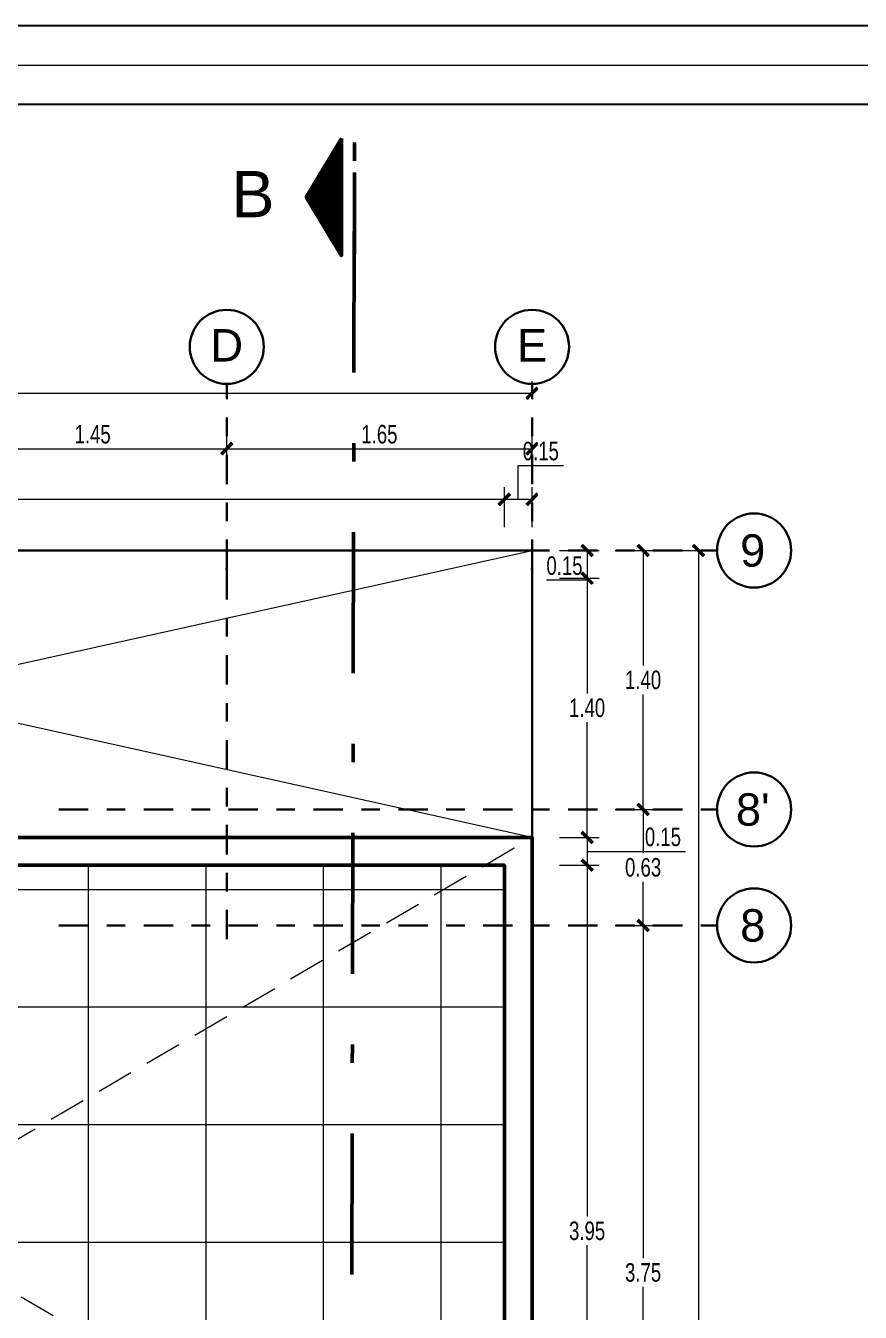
# Model space of a CAD drawing. Header units: millimetres. Extents: x 10610 to 10705, y -16613.7 to -16584.2.
# Drawn here: x 10639.59 to 10644.11, y -16591.16 to -16584.21 of the extents above; entities that cross this region are included whole.
import ezdxf
from ezdxf.enums import TextEntityAlignment as Align

# ---------------------------------------------------------------- set-up
doc = ezdxf.new("R2010")
doc.units = ezdxf.units.MM
for name, pattern in [('DASHDOTX2', [50.8, 25.4, -12.7, 0, -12.7]), ('HIDDEN', [0.375, 0.25, -0.125]), ('Punto & Rayas', [0.335139, 0.15875, -0.088194, 0, -0.088194])]:
    doc.linetypes.add(name, pattern=pattern)
doc.layers.add('0.2', color=2, linetype='Continuous')
doc.layers.add('Nuevo_Estructura - Forjados', color=7, linetype='Continuous')
for name, color, linetype, lineweight in [('0.6', 252, 'Continuous', 50), ('01_GRIS 250', 250, 'Continuous', 9), ('Muro sin techar', 160, 'Continuous', 40), ('P6', 255, 'Continuous', 20)]:
    doc.layers.add(name, color=color, linetype=linetype, lineweight=lineweight)
doc.layers.add('Nuevo_Estructura - Forjados_Pluma_Nº__209', color=7, linetype='Continuous', lineweight=30, true_color=0x3e4f7b)
doc.layers.add('Nuevo_Estructura - Forjados_Pluma_Nº__219', color=7, linetype='Continuous', lineweight=13, true_color=0x404b6a)
doc.styles.add('Estilo_Generado_1', font='arial.ttf')
doc.styles.add('mahico', font='GOTHIC.TTF', dxfattribs={"width": 0.75})
doc.styles.add('TEXTO PRINCIPAL', font='swissek.ttf', dxfattribs={"height": 0.15})
doc.dimstyles.new('Copia de 50 P', dxfattribs={"dimtxt": 0.1, "dimasz": 0.01, "dimexe": 0.065, "dimexo": 0.0625, "dimgap": 0.025, "dimtad": 1, "dimtih": 1, "dimtoh": 1, "dimzin": 0, "dimdsep": 46, "dimtxsty": 'mahico', "dimblk": 'pa cotas', "dimcen": 0.09, "dimdle": 0.3, "dimclrd": 256, "dimclre": 256, "dimclrt": 256, "dimadec": 0, "dimazin": 0, "dimtfac": 1, "dimtofl": 0, "dimtmove": 0, "dimatfit": 3, "dimfxl": 0.15, "dimfxlon": 1, "dimtolj": 1, "dimtzin": 0, "dimlwd": 5, "dimlwe": 5, "dimarcsym": 0})

# ---------------------------------------------------------------- blocks, each defined once
blk = doc.blocks.new('*X335')
at = {"color": 0}
for p, q in [((-18.3607, 8.7498), (-18.3299, 8.7806)), ((-18.3554, 8.7586), (-18.3299, 8.7841)), ((-18.3501, 8.7674), (-18.3299, 8.7877)), ((-18.3448, 8.7763), (-18.3299, 8.7912)), ((-18.3395, 8.7851), (-18.3299, 8.7947)), ((-18.3342, 8.794), (-18.3299, 8.7983)), ((-18.3892, 8.7), (-18.3299, 8.7594)), ((-18.3879, 8.6978), (-18.3299, 8.7558)), ((-18.3872, 8.7056), (-18.3299, 8.7629)), ((-18.3819, 8.7144), (-18.3299, 8.7664)), ((-18.3766, 8.7232), (-18.3299, 8.77)), ((-18.3713, 8.7321), (-18.3299, 8.7735)), ((-18.366, 8.7409), (-18.3299, 8.777)), ((-18.3866, 8.6956), (-18.3299, 8.7523)), ((-18.3853, 8.6934), (-18.3299, 8.7488)), ((-18.3839, 8.6912), (-18.3299, 8.7452)), ((-18.3826, 8.689), (-18.3299, 8.7417)), ((-18.3813, 8.6868), (-18.3299, 8.7382)), ((-18.3799, 8.6846), (-18.3299, 8.7346)), ((-18.3786, 8.6824), (-18.3299, 8.7311)), ((-18.3773, 8.6801), (-18.3299, 8.7276)), ((-18.376, 8.6779), (-18.3299, 8.724)), ((-18.3746, 8.6757), (-18.3299, 8.7205)), ((-18.3733, 8.6735), (-18.3299, 8.7169)), ((-18.372, 8.6713), (-18.3299, 8.7134)), ((-18.3707, 8.6691), (-18.3299, 8.7099)), ((-18.3693, 8.6669), (-18.3299, 8.7063)), ((-18.368, 8.6647), (-18.3299, 8.7028)), ((-18.3667, 8.6625), (-18.3299, 8.6993)), ((-18.3654, 8.6603), (-18.3299, 8.6957)), ((-18.364, 8.658), (-18.3299, 8.6922)), ((-18.3627, 8.6558), (-18.3299, 8.6887)), ((-18.3614, 8.6536), (-18.3299, 8.6851)), ((-18.3601, 8.6514), (-18.3299, 8.6816)), ((-18.3587, 8.6492), (-18.3299, 8.6781)), ((-18.3574, 8.647), (-18.3299, 8.6745)), ((-18.3561, 8.6448), (-18.3299, 8.671)), ((-18.3548, 8.6426), (-18.3299, 8.6674)), ((-18.3534, 8.6404), (-18.3299, 8.6639)), ((-18.3521, 8.6382), (-18.3299, 8.6604)), ((-18.3508, 8.6359), (-18.3299, 8.6568)), ((-18.3495, 8.6337), (-18.3299, 8.6533)), ((-18.3481, 8.6315), (-18.3299, 8.6498)), ((-18.3468, 8.6293), (-18.3299, 8.6462)), ((-18.3455, 8.6271), (-18.3299, 8.6427)), ((-18.3442, 8.6249), (-18.3299, 8.6392)), ((-18.3428, 8.6227), (-18.3299, 8.6356)), ((-18.3415, 8.6205), (-18.3299, 8.6321)), ((-18.3402, 8.6183), (-18.3299, 8.6286)), ((-18.3388, 8.6161), (-18.3299, 8.625)), ((-18.3375, 8.6139), (-18.3299, 8.6215)), ((-18.3362, 8.6116), (-18.3299, 8.6179)), ((-18.3349, 8.6094), (-18.3299, 8.6144)), ((-18.3335, 8.6072), (-18.3299, 8.6109)), ((-18.3322, 8.605), (-18.3299, 8.6073)), ((-18.3309, 8.6028), (-18.3299, 8.6038))]:
    blk.add_line(p, q, dxfattribs=at)
blk = doc.blocks.new('INDC')
at = {"layer": '0.6', "linetype": 'DASHDOTX2', "ltscale": 0.005}
blk.add_line((-0.0202, -0.0891), (-0.0202, 0.0893), dxfattribs=at)
at = {"layer": '0.6'}
blk.add_lwpolyline([(0, 0.0909), (0, -0.0909), (0.0545, 0)], close=True, dxfattribs=at)
at = {"xscale": -0.9085966123466278, "yscale": 0.9085966123466278, "zscale": 0.9085966123460401}
blk.add_blockref('*X335', (-16.6545, -7.9058), dxfattribs=at)
blk = doc.blocks.new('hjygfvdc')
at = {"layer": '0.6', "linetype": 'DASHDOTX2', "ltscale": 0.03}
blk.add_line((3035.269, 68.8445), (3035.3233, 92.8394), dxfattribs=at)
at = {"layer": '0.2', "xscale": -3.485268437144879, "yscale": 3.485268437144879, "zscale": 3.485268437144878}
blk.add_blockref('INDC', (3035.2529, 92.528), dxfattribs=at)
at = {"color": 252, "style": 'TEXTO PRINCIPAL'}
blk.add_text('B', height=0.25, dxfattribs=at).set_placement((3034.7754, 92.5445), align=Align.MIDDLE)
blk = doc.blocks.new('HTRHTRHTR')
for p, q in [((4244.53, 437.54), (3391.88, 437.54)), ((4235.83, 428.85), (3400.57, 428.85))]:
    blk.add_line(p, q)
at = {"layer": 'P6', "color": 7}
blk.add_line((3396.22, 433.19), (4240.18, 433.19), dxfattribs=at)
blk = doc.blocks.new('Marcador de red estándar')
at = {"layer": 'Nuevo_Estructura - Forjados_Pluma_Nº__209', "color": 167, "linetype": 'Punto & Rayas', "lineweight": 30, "true_color": 0x3e4f7b}
for p, q in [((7.9, 0), (9.9, 0)), ((9.9, 0), (10.9, 0))]:
    blk.add_line(p, q, dxfattribs=at)
at = {"layer": 'Nuevo_Estructura - Forjados_Pluma_Nº__209', "color": 167, "linetype": 'Continuous', "lineweight": 30, "true_color": 0x3e4f7b}
blk.add_circle((11.1, 0), 0.2, dxfattribs=at)
at = {"layer": 'Nuevo_Estructura - Forjados_Pluma_Nº__209', "color": 167, "linetype": 'Punto & Rayas', "lineweight": 30, "true_color": 0x3e4f7b}
blk.add_point((9.9, 0), dxfattribs=at)
blk.add_point((9.9, 0), dxfattribs=at)
at = {"layer": 'Nuevo_Estructura - Forjados_Pluma_Nº__219', "color": 167, "lineweight": 13, "true_color": 0x404b6a, "style": 'Estilo_Generado_1'}
for tag, p in [('AC_MarkerText_1_0', (-10.9725, -0.04)), ('AC_MarkerText_1_1', (11.2275, -0.04))]:
    blk.add_attdef(tag, text='', height=0.175, rotation=270, dxfattribs=at).set_placement(p, align=Align.TOP_CENTER)
blk = doc.blocks.new('Marcador de red estándar_2')
at = {"layer": 'Nuevo_Estructura - Forjados_Pluma_Nº__209', "color": 167, "linetype": 'Punto & Rayas', "lineweight": 30, "true_color": 0x3e4f7b}
for p, q in [((-0.9423, 0), (-4.5, 0)), ((0.9423, 0), (4.5, 0))]:
    blk.add_line(p, q, dxfattribs=at)
at = {"layer": 'Nuevo_Estructura - Forjados_Pluma_Nº__209', "color": 167, "linetype": 'Continuous', "lineweight": 30, "true_color": 0x3e4f7b}
for centre in [(-4.7, 0), (4.7, 0)]:
    blk.add_circle(centre, 0.2, dxfattribs=at)
at = {"layer": 'Nuevo_Estructura - Forjados_Pluma_Nº__209', "color": 167, "linetype": 'Punto & Rayas', "lineweight": 30, "true_color": 0x3e4f7b}
blk.add_point((0.9423, 0), dxfattribs=at)
blk.add_point((0.9423, 0), dxfattribs=at)
at = {"layer": 'Nuevo_Estructura - Forjados_Pluma_Nº__219', "color": 167, "lineweight": 13, "true_color": 0x404b6a, "style": 'Estilo_Generado_1'}
for tag, p in [('AC_MarkerText_1_0', (-4.7, -0.1675)), ('AC_MarkerText_1_1', (4.7, -0.1675))]:
    blk.add_attdef(tag, text='', height=0.175, rotation=180, dxfattribs=at).set_placement(p, align=Align.TOP_CENTER)
blk = doc.blocks.new('pa cotas')
h = blk.add_hatch(color=256)
h.paths.add_polyline_path([(2.38, 3.09), (-3.09, -2.38), (-2.38, -3.09)])
h.paths.add_polyline_path([(3.09, 2.38), (2.38, 3.09), (-2.38, -3.09)])
blk.add_line((-2.38, -3.09), (2.38, 3.09))
blk.add_lwpolyline([(3.09, 2.38), (2.38, 3.09), (-3.09, -2.38), (-2.38, -3.09)], close=True)
blk = doc.blocks.new('*D665')
at = {"lineweight": 5, "transparency": 16777216}
for p, q in [((10608.2027, -16552.1931), (10608.4177, -16552.1931)), ((10608.3527, -16552.2031), (10608.3527, -16562.1156)), ((10608.3527, -16572.1831), (10608.3527, -16562.2706)), ((10608.3527, -16572.1931), (10608.4177, -16572.1931))]:
    blk.add_line(p, q, dxfattribs=at)
at = {"layer": 'Defpoints', "color": 0, "transparency": 16777216}
for p in [(10607.4527, -16552.1931), (10608.3527, -16572.1931), (10608.3527, -16572.1931)]:
    blk.add_point(p, dxfattribs=at)
at = {"lineweight": 5, "transparency": 16777216, "xscale": 0.01, "yscale": 0.01, "zscale": 0.01}
for p, rotation in [((10608.3527, -16552.1931), 90), ((10608.3527, -16572.1931), 270)]:
    blk.add_blockref('pa cotas', p, dxfattribs=dict(at, rotation=rotation))
at = {"transparency": 16777216, "insert": (10608.3527, -16562.1931), "char_height": 0.1, "attachment_point": 5, "style": 'mahico'}
blk.add_mtext('\\A1;20.00', dxfattribs=at)
blk = doc.blocks.new('*D666')
at = {"lineweight": 5, "transparency": 16777216}
for p, q in [((10607.9027, -16552.1931), (10608.1177, -16552.1931)), ((10608.0527, -16552.2031), (10608.0527, -16552.815)), ((10608.0527, -16553.582), (10608.0527, -16552.9701)), ((10607.9027, -16553.592), (10608.1177, -16553.592))]:
    blk.add_line(p, q, dxfattribs=at)
at = {"layer": 'Defpoints', "color": 0, "transparency": 16777216}
for p in [(10607.4527, -16552.1931), (10607.4527, -16553.592), (10608.0527, -16553.592)]:
    blk.add_point(p, dxfattribs=at)
at = {"lineweight": 5, "transparency": 16777216, "xscale": 0.01, "yscale": 0.01, "zscale": 0.01}
for p, rotation in [((10608.0527, -16552.1931), 90), ((10608.0527, -16553.592), 270)]:
    blk.add_blockref('pa cotas', p, dxfattribs=dict(at, rotation=rotation))
at = {"transparency": 16777216, "insert": (10608.0527, -16552.8925), "char_height": 0.1, "attachment_point": 5, "style": 'mahico'}
blk.add_mtext('\\A1;1.40', dxfattribs=at)
blk = doc.blocks.new('*D667')
at = {"lineweight": 5, "transparency": 16777216}
for p, q in [((10607.9027, -16553.592), (10608.1177, -16553.592)), ((10608.0527, -16553.602), (10608.0527, -16553.8275)), ((10608.0527, -16554.2081), (10608.0527, -16553.9826)), ((10607.9027, -16554.2181), (10608.1177, -16554.2181))]:
    blk.add_line(p, q, dxfattribs=at)
at = {"layer": 'Defpoints', "color": 0, "transparency": 16777216}
for p in [(10607.4527, -16553.592), (10607.4527, -16554.2181), (10608.0527, -16554.2181)]:
    blk.add_point(p, dxfattribs=at)
at = {"lineweight": 5, "transparency": 16777216, "xscale": 0.01, "yscale": 0.01, "zscale": 0.01}
for p, rotation in [((10608.0527, -16553.592), 90), ((10608.0527, -16554.2181), 270)]:
    blk.add_blockref('pa cotas', p, dxfattribs=dict(at, rotation=rotation))
at = {"transparency": 16777216, "insert": (10608.0527, -16553.905), "char_height": 0.1, "attachment_point": 5, "style": 'mahico'}
blk.add_mtext('\\A1;0.63', dxfattribs=at)
blk = doc.blocks.new('*D668')
at = {"lineweight": 5, "transparency": 16777216}
for p, q in [((10607.9027, -16554.2181), (10608.1177, -16554.2181)), ((10608.0527, -16554.2281), (10608.0527, -16556.0156)), ((10608.0527, -16557.9581), (10608.0527, -16556.1706)), ((10607.9027, -16557.9681), (10608.1177, -16557.9681))]:
    blk.add_line(p, q, dxfattribs=at)
at = {"layer": 'Defpoints', "color": 0, "transparency": 16777216}
for p in [(10607.4527, -16554.2181), (10607.4527, -16557.9681), (10608.0527, -16557.9681)]:
    blk.add_point(p, dxfattribs=at)
at = {"lineweight": 5, "transparency": 16777216, "xscale": 0.01, "yscale": 0.01, "zscale": 0.01}
for p, rotation in [((10608.0527, -16554.2181), 90), ((10608.0527, -16557.9681), 270)]:
    blk.add_blockref('pa cotas', p, dxfattribs=dict(at, rotation=rotation))
at = {"transparency": 16777216, "insert": (10608.0527, -16556.0931), "char_height": 0.1, "attachment_point": 5, "style": 'mahico'}
blk.add_mtext('\\A1;3.75', dxfattribs=at)
blk = doc.blocks.new('*D676')
at = {"lineweight": 5, "transparency": 16777216}
for p, q in [((10600.4527, -16551.4931), (10600.4527, -16551.2781)), ((10607.4527, -16551.3431), (10607.4527, -16551.2781)), ((10600.4627, -16551.3431), (10607.4427, -16551.3431))]:
    blk.add_line(p, q, dxfattribs=at)
at = {"layer": 'Defpoints', "color": 0, "transparency": 16777216}
for p in [(10607.4527, -16551.3431), (10607.4527, -16551.3431), (10600.4527, -16552.2431)]:
    blk.add_point(p, dxfattribs=at)
at = {"lineweight": 5, "transparency": 16777216, "xscale": 0.01, "yscale": 0.01, "zscale": 0.01, "rotation": 180}
blk.add_blockref('pa cotas', (10600.4527, -16551.3431), dxfattribs=at)
at = {"lineweight": 5, "transparency": 16777216, "xscale": 0.01, "yscale": 0.01, "zscale": 0.01}
blk.add_blockref('pa cotas', (10607.4527, -16551.3431), dxfattribs=at)
at = {"transparency": 16777216, "insert": (10603.9527, -16551.2656), "char_height": 0.1, "attachment_point": 5, "style": 'mahico'}
blk.add_mtext('\\A1;7.00', dxfattribs=at)
blk = doc.blocks.new('*D680')
at = {"lineweight": 5, "transparency": 16777216}
for p, q in [((10604.3527, -16551.7931), (10604.3527, -16551.5781)), ((10605.8027, -16551.7931), (10605.8027, -16551.5781)), ((10604.3627, -16551.6431), (10605.7927, -16551.6431))]:
    blk.add_line(p, q, dxfattribs=at)
at = {"layer": 'Defpoints', "color": 0, "transparency": 16777216}
for p in [(10605.8027, -16551.6431), (10604.3527, -16552.1931), (10605.8027, -16552.1931)]:
    blk.add_point(p, dxfattribs=at)
at = {"lineweight": 5, "transparency": 16777216, "xscale": 0.01, "yscale": 0.01, "zscale": 0.01, "rotation": 180}
blk.add_blockref('pa cotas', (10604.3527, -16551.6431), dxfattribs=at)
at = {"lineweight": 5, "transparency": 16777216, "xscale": 0.01, "yscale": 0.01, "zscale": 0.01}
blk.add_blockref('pa cotas', (10605.8027, -16551.6431), dxfattribs=at)
at = {"transparency": 16777216, "insert": (10605.0777, -16551.5656), "char_height": 0.1, "attachment_point": 5, "style": 'mahico'}
blk.add_mtext('\\A1;1.45', dxfattribs=at)
blk = doc.blocks.new('*D681')
at = {"lineweight": 5, "transparency": 16777216}
for p, q in [((10605.8027, -16551.7931), (10605.8027, -16551.5781)), ((10607.4527, -16551.7931), (10607.4527, -16551.5781)), ((10605.8127, -16551.6431), (10607.4427, -16551.6431))]:
    blk.add_line(p, q, dxfattribs=at)
at = {"layer": 'Defpoints', "color": 0, "transparency": 16777216}
for p in [(10607.4527, -16551.6431), (10605.8027, -16552.1931), (10607.4527, -16552.1931)]:
    blk.add_point(p, dxfattribs=at)
at = {"lineweight": 5, "transparency": 16777216, "xscale": 0.01, "yscale": 0.01, "zscale": 0.01, "rotation": 180}
blk.add_blockref('pa cotas', (10605.8027, -16551.6431), dxfattribs=at)
at = {"lineweight": 5, "transparency": 16777216, "xscale": 0.01, "yscale": 0.01, "zscale": 0.01}
blk.add_blockref('pa cotas', (10607.4527, -16551.6431), dxfattribs=at)
at = {"transparency": 16777216, "insert": (10606.6277, -16551.5656), "char_height": 0.1, "attachment_point": 5, "style": 'mahico'}
blk.add_mtext('\\A1;1.65', dxfattribs=at)
blk = doc.blocks.new('*D705')
at = {"lineweight": 5, "transparency": 16777216}
for p, q in [((10642.4786, -16587.0435), (10642.6936, -16587.0435)), ((10642.6286, -16587.0535), (10642.6286, -16587.1835)), ((10642.4786, -16587.1935), (10642.6936, -16587.1935)), ((10642.6286, -16587.1935), (10642.6286, -16587.2035)), ((10642.6286, -16587.2035), (10642.409, -16587.2035))]:
    blk.add_line(p, q, dxfattribs=at)
at = {"layer": 'Defpoints', "color": 0, "transparency": 16777216}
for p in [(10642.3312, -16587.0435), (10642.1812, -16587.1935), (10642.6286, -16587.1935)]:
    blk.add_point(p, dxfattribs=at)
at = {"lineweight": 5, "transparency": 16777216, "xscale": 0.01, "yscale": 0.01, "zscale": 0.01}
for p, rotation in [((10642.6286, -16587.0435), 90), ((10642.6286, -16587.1935), 270)]:
    blk.add_blockref('pa cotas', p, dxfattribs=dict(at, rotation=rotation))
at = {"transparency": 16777216, "insert": (10642.5063, -16587.126), "char_height": 0.1, "attachment_point": 5, "style": 'mahico'}
blk.add_mtext('\\A1;0.15', dxfattribs=at)
blk = doc.blocks.new('*D789')
at = {"lineweight": 5, "transparency": 16777216}
for p, q in [((10635.4812, -16586.9169), (10635.4812, -16586.7019)), ((10642.1812, -16586.9169), (10642.1812, -16586.7019)), ((10635.4912, -16586.7669), (10642.1712, -16586.7669))]:
    blk.add_line(p, q, dxfattribs=at)
at = {"layer": 'Defpoints', "color": 0, "transparency": 16777216}
for p in [(10642.1812, -16586.7669), (10635.4812, -16587.0435), (10642.1812, -16588.7435)]:
    blk.add_point(p, dxfattribs=at)
at = {"lineweight": 5, "transparency": 16777216, "xscale": 0.01, "yscale": 0.01, "zscale": 0.01, "rotation": 180}
blk.add_blockref('pa cotas', (10635.4812, -16586.7669), dxfattribs=at)
at = {"lineweight": 5, "transparency": 16777216, "xscale": 0.01, "yscale": 0.01, "zscale": 0.01}
blk.add_blockref('pa cotas', (10642.1812, -16586.7669), dxfattribs=at)
at = {"transparency": 16777216, "insert": (10638.8312, -16586.6894), "char_height": 0.1, "attachment_point": 5, "style": 'mahico'}
blk.add_mtext('\\A1;6.70', dxfattribs=at)
blk = doc.blocks.new('*D790')
at = {"lineweight": 5, "transparency": 16777216}
for p, q in [((10642.2562, -16586.7669), (10642.2562, -16586.5844)), ((10642.2562, -16586.5844), (10642.5008, -16586.5844)), ((10642.1812, -16586.9169), (10642.1812, -16586.7019)), ((10642.3312, -16586.9169), (10642.3312, -16586.7019)), ((10642.1912, -16586.7669), (10642.3212, -16586.7669))]:
    blk.add_line(p, q, dxfattribs=at)
at = {"layer": 'Defpoints', "color": 0, "transparency": 16777216}
for p in [(10642.3312, -16586.7669), (10642.3312, -16587.0435), (10642.1812, -16588.7435)]:
    blk.add_point(p, dxfattribs=at)
at = {"lineweight": 5, "transparency": 16777216, "xscale": 0.01, "yscale": 0.01, "zscale": 0.01, "rotation": 180}
blk.add_blockref('pa cotas', (10642.1812, -16586.7669), dxfattribs=at)
at = {"lineweight": 5, "transparency": 16777216, "xscale": 0.01, "yscale": 0.01, "zscale": 0.01}
blk.add_blockref('pa cotas', (10642.3312, -16586.7669), dxfattribs=at)
at = {"transparency": 16777216, "insert": (10642.3785, -16586.5069), "char_height": 0.1, "attachment_point": 5, "style": 'mahico'}
blk.add_mtext('\\A1;0.15', dxfattribs=at)
blk = doc.blocks.new('*D791')
at = {"lineweight": 5, "transparency": 16777216}
for p, q in [((10642.4786, -16587.1935), (10642.6936, -16587.1935)), ((10642.6286, -16587.2035), (10642.6286, -16587.816)), ((10642.6286, -16588.5835), (10642.6286, -16587.971)), ((10642.4786, -16588.5935), (10642.6936, -16588.5935))]:
    blk.add_line(p, q, dxfattribs=at)
at = {"layer": 'Defpoints', "color": 0, "transparency": 16777216}
for p in [(10642.1812, -16587.1935), (10642.3312, -16588.5935), (10642.6286, -16588.5935)]:
    blk.add_point(p, dxfattribs=at)
at = {"lineweight": 5, "transparency": 16777216, "xscale": 0.01, "yscale": 0.01, "zscale": 0.01}
for p, rotation in [((10642.6286, -16587.1935), 90), ((10642.6286, -16588.5935), 270)]:
    blk.add_blockref('pa cotas', p, dxfattribs=dict(at, rotation=rotation))
at = {"transparency": 16777216, "insert": (10642.6286, -16587.8935), "char_height": 0.1, "attachment_point": 5, "style": 'mahico'}
blk.add_mtext('\\A1;1.40', dxfattribs=at)
blk = doc.blocks.new('*D792')
at = {"lineweight": 5, "transparency": 16777216}
for p, q in [((10642.4786, -16588.5935), (10642.6936, -16588.5935)), ((10642.6286, -16588.6035), (10642.6286, -16588.7335)), ((10642.6286, -16588.6685), (10642.9162, -16588.6685)), ((10642.9162, -16588.6685), (10643.1608, -16588.6685)), ((10642.4786, -16588.7435), (10642.6936, -16588.7435))]:
    blk.add_line(p, q, dxfattribs=at)
at = {"layer": 'Defpoints', "color": 0, "transparency": 16777216}
for p in [(10642.3312, -16588.5935), (10642.1812, -16588.7435), (10642.6286, -16588.7435)]:
    blk.add_point(p, dxfattribs=at)
at = {"lineweight": 5, "transparency": 16777216, "xscale": 0.01, "yscale": 0.01, "zscale": 0.01}
for p, rotation in [((10642.6286, -16588.5935), 90), ((10642.6286, -16588.7435), 270)]:
    blk.add_blockref('pa cotas', p, dxfattribs=dict(at, rotation=rotation))
at = {"transparency": 16777216, "insert": (10643.0385, -16588.591), "char_height": 0.1, "attachment_point": 5, "style": 'mahico'}
blk.add_mtext('\\A1;0.15', dxfattribs=at)
blk = doc.blocks.new('*D793')
at = {"lineweight": 5, "transparency": 16777216}
for p, q in [((10642.4786, -16588.7435), (10642.6936, -16588.7435)), ((10642.6286, -16588.7535), (10642.6286, -16590.641)), ((10642.6286, -16592.6835), (10642.6286, -16590.796)), ((10642.4786, -16592.6935), (10642.6936, -16592.6935))]:
    blk.add_line(p, q, dxfattribs=at)
at = {"layer": 'Defpoints', "color": 0, "transparency": 16777216}
for p in [(10642.1812, -16588.7435), (10642.3312, -16592.6935), (10642.6286, -16592.6935)]:
    blk.add_point(p, dxfattribs=at)
at = {"lineweight": 5, "transparency": 16777216, "xscale": 0.01, "yscale": 0.01, "zscale": 0.01}
for p, rotation in [((10642.6286, -16588.7435), 90), ((10642.6286, -16592.6935), 270)]:
    blk.add_blockref('pa cotas', p, dxfattribs=dict(at, rotation=rotation))
at = {"transparency": 16777216, "insert": (10642.6286, -16590.7185), "char_height": 0.1, "attachment_point": 5, "style": 'mahico'}
blk.add_mtext('\\A1;3.95', dxfattribs=at)
blk = doc.blocks.new('fdvfvfdvdf')
at = {"layer": 'Nuevo_Estructura - Forjados', "color": 8, "linetype": 'Continuous', "lineweight": 15}
ref = blk.add_blockref('Marcador de red estándar', (10605.8027, -16562.1931), dxfattribs=dict(at, rotation=90))
ref.add_attrib('AC_MarkerText_1_1', 'D', dxfattribs={"layer": 'Nuevo_Estructura - Forjados_Pluma_Nº__219', "color": 167, "lineweight": 13, "true_color": 0x404b6a, "height": 0.175, "style": 'Estilo_Generado_1'}).set_placement((10605.8027, -16550.9973), align=Align.TOP_CENTER)
ref = blk.add_blockref('Marcador de red estándar', (10607.4527, -16562.1931), dxfattribs=dict(at, rotation=90))
ref.add_attrib('AC_MarkerText_1_1', 'E', dxfattribs={"layer": 'Nuevo_Estructura - Forjados_Pluma_Nº__219', "color": 167, "lineweight": 13, "true_color": 0x404b6a, "height": 0.175, "style": 'Estilo_Generado_1'}).set_placement((10607.4527, -16550.9973), align=Align.TOP_CENTER)
ref = blk.add_blockref('Marcador de red estándar_2', (10603.9527, -16552.1931), dxfattribs=dict(at, rotation=180))
ref.add_attrib('AC_MarkerText_1', '9', dxfattribs={"layer": 'Nuevo_Estructura - Forjados_Pluma_Nº__219', "color": 167, "lineweight": 13, "true_color": 0x404b6a, "height": 0.175, "style": 'Estilo_Generado_1'}).set_placement((10608.6454, -16552.1056), align=Align.TOP_CENTER)
ref.add_attrib('AC_MarkerText_1_1', '9', dxfattribs={"layer": 'Nuevo_Estructura - Forjados_Pluma_Nº__219', "color": 167, "lineweight": 13, "true_color": 0x404b6a, "height": 0.175, "style": 'Estilo_Generado_1'}).set_placement((10599.2473, -16552.1056), align=Align.TOP_CENTER)
ref = blk.add_blockref('Marcador de red estándar_2', (10603.9527, -16553.592), dxfattribs=dict(at, rotation=180))
ref.add_attrib('AC_MarkerText_1', "8'", dxfattribs={"layer": 'Nuevo_Estructura - Forjados_Pluma_Nº__219', "color": 167, "lineweight": 13, "true_color": 0x404b6a, "height": 0.175, "style": 'Estilo_Generado_1'}).set_placement((10608.6454, -16553.5045), align=Align.TOP_CENTER)
ref.add_attrib('AC_MarkerText_1_1', "8'", dxfattribs={"layer": 'Nuevo_Estructura - Forjados_Pluma_Nº__219', "color": 167, "lineweight": 13, "true_color": 0x404b6a, "height": 0.175, "style": 'Estilo_Generado_1'}).set_placement((10599.2473, -16553.5045), align=Align.TOP_CENTER)
ref = blk.add_blockref('Marcador de red estándar_2', (10603.9527, -16554.2181), dxfattribs=dict(at, rotation=180))
ref.add_attrib('AC_MarkerText_1', '8', dxfattribs={"layer": 'Nuevo_Estructura - Forjados_Pluma_Nº__219', "color": 167, "lineweight": 13, "true_color": 0x404b6a, "height": 0.175, "style": 'Estilo_Generado_1'}).set_placement((10608.6454, -16554.1306), align=Align.TOP_CENTER)
ref.add_attrib('AC_MarkerText_1_1', '8', dxfattribs={"layer": 'Nuevo_Estructura - Forjados_Pluma_Nº__219', "color": 167, "lineweight": 13, "true_color": 0x404b6a, "height": 0.175, "style": 'Estilo_Generado_1'}).set_placement((10599.2473, -16554.1306), align=Align.TOP_CENTER)
dim = blk.add_linear_dim(base=(10607.4527, -16551.3431), p1=(10600.4527, -16552.2431), p2=(10607.4527, -16551.3431), dimstyle='Copia de 50 P')
dim.commit()
dim.dimension.update_dxf_attribs({"geometry": '*D676', "text_midpoint": (10603.9527, -16551.2656)})
for base, p1, p2, picture, middle in [((10605.8027, -16551.6431), (10604.3527, -16552.1931), (10605.8027, -16552.1931), '*D680', (10605.0777, -16551.5656)), ((10607.4527, -16551.6431), (10605.8027, -16552.1931), (10607.4527, -16552.1931), '*D681', (10606.6277, -16551.5656))]:
    dim = blk.add_linear_dim(base=base, p1=p1, p2=p2, dimstyle='Copia de 50 P', override={"dimtmove": 1})
    dim.commit()
    dim.dimension.update_dxf_attribs({"geometry": picture, "text_midpoint": middle})
dim = blk.add_linear_dim(base=(10608.3527, -16572.1931), p1=(10607.4527, -16552.1931), p2=(10608.3527, -16572.1931), angle=270, dimstyle='Copia de 50 P')
dim.commit()
dim.dimension.update_dxf_attribs({"geometry": '*D665', "text_midpoint": (10608.3527, -16562.1931)})
for base, p1, p2, picture, middle in [((10608.0527, -16553.592), (10607.4527, -16552.1931), (10607.4527, -16553.592), '*D666', (10608.0527, -16552.8925)), ((10608.0527, -16554.2181), (10607.4527, -16553.592), (10607.4527, -16554.2181), '*D667', (10608.0527, -16553.905)), ((10608.0527, -16557.9681), (10607.4527, -16554.2181), (10607.4527, -16557.9681), '*D668', (10608.0527, -16556.0931))]:
    dim = blk.add_linear_dim(base=base, p1=p1, p2=p2, angle=270, dimstyle='Copia de 50 P', override={"dimtmove": 1})
    dim.commit()
    dim.dimension.update_dxf_attribs({"geometry": picture, "text_midpoint": middle})

msp = doc.modelspace()

# ---------------------------------------------------------------- hatches: boundary and pattern name
at = {"layer": '01_GRIS 250', "true_color": 0x939598}
h = msp.add_hatch(dxfattribs=at)
h.set_pattern_fill('NET', color=252, scale=0.2, angle=-90)
h.set_pattern_definition([(270, (100.8392, -138.5641), (0.635, -4e-16), []), (360, (100.8392, -138.5641), (4e-16, 0.635), [])])
h.paths.add_polyline_path([(10642.1812, -16588.7435), (10635.4812, -16588.7435), (10635.4812, -16592.6935), (10638.4562, -16592.6935), (10640.8312, -16592.6935), (10642.1812, -16592.6935)])

# ---------------------------------------------------------------- linework, layer by layer
for p, q in [((10642.3312, -16587.0435), (10635.3312, -16587.0435)), ((10642.3312, -16607.0435), (10642.3312, -16587.0435)), ((10642.3312, -16588.5935), (10635.3312, -16588.5935)), ((10642.1812, -16588.7435), (10635.4812, -16588.7435)), ((10642.1812, -16598.2935), (10642.1812, -16588.7435))]:
    msp.add_line(p, q)
at = {"color": 251, "lineweight": 9, "true_color": 0x636466}
for p, q in [((10635.3312, -16588.5935), (10642.3312, -16587.0435)), ((10642.3312, -16588.5935), (10635.3312, -16587.0435))]:
    msp.add_line(p, q, dxfattribs=at)
msp.add_lwpolyline([(10635.3312, -16587.0435), (10642.3312, -16587.0435), (10642.3312, -16607.0435), (10635.3312, -16607.0435)], close=True)
at = {"color": 251, "lineweight": 50, "true_color": 0x636466}
msp.add_lwpolyline([(10635.3312, -16592.6935), (10635.3312, -16588.5935), (10642.3312, -16588.5935), (10642.3312, -16592.6935), (10642.1812, -16592.6935), (10642.1812, -16588.7435), (10635.4812, -16588.7435), (10635.4812, -16592.6935)], close=True, dxfattribs=at)
at = {"layer": 'Muro sin techar', "color": 251, "linetype": 'HIDDEN', "lineweight": 9, "ltscale": 0.8, "true_color": 0x636466}
msp.add_line((10642.3312, -16592.6935), (10635.3312, -16588.5935), dxfattribs=at)
msp.add_lwpolyline([(10635.3312, -16592.6935), (10642.3312, -16588.5935)], dxfattribs=at)

# ---------------------------------------------------------------- block references
at = {"color": 251, "lineweight": 60, "xscale": 0.04888415461454044, "yscale": 0.04888415461454044, "zscale": 0.04888415461454044}
msp.add_blockref('HTRHTRHTR', (10447.0777, -16605.5979), dxfattribs=at)
at = {"lineweight": 70}
msp.add_blockref('hjygfvdc', (7606.0476, -16677.6628), dxfattribs=at)
msp.add_blockref('fdvfvfdvdf', (34.8784, -34.8504))

# ---------------------------------------------------------------- dimensions: what is measured, and where the dimension line sits
for base, p1, p2, picture, middle in [((10642.3312, -16586.7669), (10642.1812, -16588.7435), (10642.3312, -16587.0435), '*D790', (10642.2812, -16586.5069)), ((10642.1812, -16586.7669), (10635.4812, -16587.0435), (10642.1812, -16588.7435), '*D789', (10638.8312, -16586.6894))]:
    dim = msp.add_linear_dim(base=base, p1=p1, p2=p2, dimstyle='Copia de 50 P', override={"dimtmove": 1})
    dim.commit()
    dim.dimension.update_dxf_attribs({"geometry": picture, "text_midpoint": middle})
dim = msp.add_linear_dim(base=(10642.6286, -16587.1935), p1=(10642.3312, -16587.0435), p2=(10642.1812, -16587.1935), angle=90, dimstyle='Copia de 50 P')
dim.commit()
dim.dimension.update_dxf_attribs({"geometry": '*D705', "text_midpoint": (10642.5063, -16587.126)})
for base, p1, p2, picture, middle in [((10642.6286, -16588.5935), (10642.1812, -16587.1935), (10642.3312, -16588.5935), '*D791', (10642.6286, -16587.8935)), ((10642.6286, -16588.7435), (10642.3312, -16588.5935), (10642.1812, -16588.7435), '*D792', (10642.9412, -16588.591)), ((10642.6286, -16592.6935), (10642.1812, -16588.7435), (10642.3312, -16592.6935), '*D793', (10642.6286, -16590.7185))]:
    dim = msp.add_linear_dim(base=base, p1=p1, p2=p2, angle=90, dimstyle='Copia de 50 P', override={"dimtmove": 1})
    dim.commit()
    dim.dimension.update_dxf_attribs({"geometry": picture, "text_midpoint": middle})

doc.saveas('drawing.dxf')
